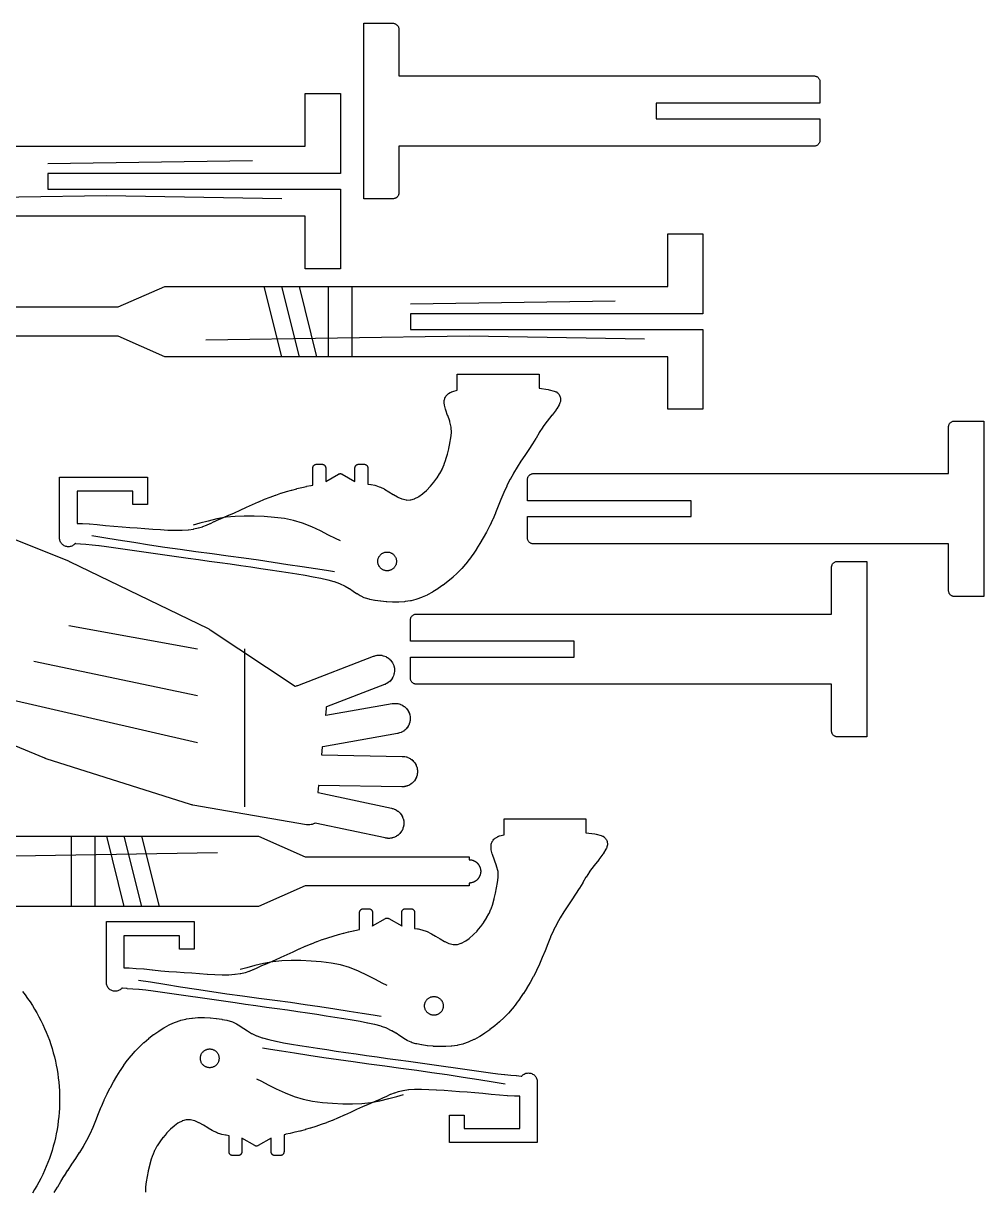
# Model space of a CAD drawing. Header units: millimetres. Extents: x 5 to 519, y 5 to 395.
# Drawn here: x 354.8 to 519, y 195.6 to 395 of the extents above; entities that cross this region are included whole.
import ezdxf

# ---------------------------------------------------------------- set-up
doc = ezdxf.new("R2010")
doc.units = ezdxf.units.MM
doc.layers.add('CUT', color=1, linetype='Continuous')
doc.layers.add('ENGRAVE', color=5, linetype='Continuous')

msp = doc.modelspace()

# ---------------------------------------------------------------- linework, layer by layer
at = {"layer": 'CUT'}
for points in [[(418, 395), (418.1, 395), (418.2, 394.98), (418.29, 394.96), (418.38, 394.92), (418.47, 394.88), (418.56, 394.83), (418.63, 394.77), (418.71, 394.71), (418.77, 394.63), (418.83, 394.56), (418.88, 394.47), (418.92, 394.38), (418.96, 394.29), (418.98, 394.2), (419, 394.1), (419, 394), (419, 386.02), (419, 386), (419.02, 386), (490, 386), (490.1, 386), (490.2, 385.98), (490.29, 385.96), (490.38, 385.92), (490.47, 385.88), (490.56, 385.83), (490.63, 385.77), (490.71, 385.71), (490.77, 385.63), (490.83, 385.56), (490.88, 385.47), (490.92, 385.38), (490.96, 385.29), (490.98, 385.2), (491, 385.1), (491, 385), (491, 381.35), (463, 381.35), (463, 378.65), (491, 378.65), (491, 375), (491, 374.9), (490.98, 374.8), (490.96, 374.71), (490.92, 374.62), (490.88, 374.53), (490.83, 374.44), (490.77, 374.37), (490.71, 374.29), (490.63, 374.23), (490.56, 374.17), (490.47, 374.12), (490.38, 374.08), (490.29, 374.04), (490.2, 374.02), (490.1, 374), (490, 374), (419.02, 374), (419, 374), (419, 373.98), (419, 366), (419, 365.9), (418.98, 365.8), (418.96, 365.71), (418.92, 365.62), (418.88, 365.53), (418.83, 365.44), (418.77, 365.37), (418.71, 365.29), (418.63, 365.23), (418.56, 365.17), (418.47, 365.12), (418.38, 365.08), (418.29, 365.04), (418.2, 365.02), (418.1, 365), (418, 365), (416, 365), (414, 365), (413, 365), (413, 366), (413, 394), (413, 395), (414, 395), (416, 395)], [(446.32, 331.63), (446.41, 331.51), (446.49, 331.38), (446.55, 331.25), (446.6, 331.1), (446.64, 330.96), (446.66, 330.81), (446.67, 330.66), (446.66, 330.51), (446.63, 330.36), (446.59, 330.21), (446.55, 330.1), (446.49, 329.94), (446.41, 329.78), (446, 329.1), (446, 329), (445.93, 329), (445.89, 328.94), (445.21, 328.02), (445.18, 327.99), (444.39, 326.99), (444.38, 326.98), (443.63, 326), (443.6, 325.94), (443.01, 325.02), (442.99, 324.98), (442.48, 324.08), (442.45, 324.03), (441.88, 323.11), (441.86, 323.08), (441.23, 322.12), (441.22, 322.11), (440.56, 321.13), (439.89, 320.12), (439.89, 320.11), (439.23, 319.1), (439.22, 319.09), (438.6, 318.07), (438.58, 318.04), (438.01, 317.02), (437.99, 316.98), (437.47, 315.92), (437.45, 315.89), (436.96, 314.78), (436.95, 314.76), (436.47, 313.61), (436.47, 313.61), (436, 312.44), (436, 312.44), (435.53, 311.28), (435.52, 311.26), (435.06, 310.15), (435.04, 310.11), (434.56, 309.07), (434.52, 309), (434.01, 308.02), (433.99, 307.98), (433.44, 307.02), (433.43, 307), (432.88, 306.07), (432.86, 306.04), (432.3, 305.14), (432.27, 305.1), (431.7, 304.24), (431.67, 304.2), (431.08, 303.38), (431.05, 303.33), (430.44, 302.56), (430.39, 302.5), (429.76, 301.77), (429.7, 301.71), (429.03, 301.03), (428.97, 300.97), (428.25, 300.31), (428.21, 300.27), (427.44, 299.61), (427.39, 299.57), (426.59, 298.95), (426.54, 298.91), (425.72, 298.34), (425.65, 298.29), (424.83, 297.77), (424.74, 297.73), (423.92, 297.28), (423.82, 297.23), (422.99, 296.86), (422.88, 296.81), (422.07, 296.52), (421.93, 296.48), (421.1, 296.28), (420.97, 296.25), (420.08, 296.12), (419.97, 296.11), (419.03, 296.04), (418.94, 296.04), (417.98, 296.03), (417.9, 296.03), (416.93, 296.08), (416.86, 296.09), (415.92, 296.18), (415.85, 296.19), (414.94, 296.32), (414.88, 296.33), (414.07, 296.49), (413.93, 296.52), (413.29, 296.71), (413.09, 296.78), (412.55, 297.03), (412.41, 297.1), (411.86, 297.43), (411.79, 297.47), (411.19, 297.87), (410.54, 298.31), (410.51, 298.33), (409.83, 298.73), (409.77, 298.76), (409.01, 299.13), (408.94, 299.17), (408.03, 299.49), (407.97, 299.51), (406.9, 299.79), (406.87, 299.8), (405.68, 300.07), (405.66, 300.07), (404.38, 300.32), (404.37, 300.32), (403, 300.56), (403, 300.56), (401.57, 300.79), (400.08, 301.02), (398.56, 301.26), (398.55, 301.26), (397, 301.5), (395.4, 301.75), (393.71, 302), (391.97, 302.25), (390.19, 302.5), (388.38, 302.75), (386.57, 303), (384.77, 303.25), (384.77, 303.25), (383, 303.5), (383, 303.5), (369.01, 305.5), (368.99, 305.5), (367.75, 305.66), (367.73, 305.66), (366.58, 305.78), (366.56, 305.78), (365.51, 305.86), (364.58, 305.94), (364.55, 305.95), (363.77, 306.03), (363.69, 306.04), (363.65, 306.04), (363.56, 305.94), (363.45, 305.84), (363.33, 305.75), (363.21, 305.68), (363.07, 305.61), (362.94, 305.56), (362.79, 305.53), (362.65, 305.51), (362.5, 305.5), (362.35, 305.51), (362.21, 305.53), (362.06, 305.56), (361.93, 305.61), (361.79, 305.68), (361.67, 305.75), (361.55, 305.84), (361.44, 305.94), (361.34, 306.05), (361.25, 306.17), (361.18, 306.29), (361.11, 306.43), (361.06, 306.56), (361.03, 306.71), (361.01, 306.85), (361, 307), (361, 315), (361, 317.4), (364, 317.4), (373.5, 317.4), (376, 317.4), (376, 315), (376, 312.7), (373.5, 312.7), (373.5, 315), (364, 315), (364, 309.49), (364.82, 309.49), (364.91, 309.49), (366.07, 309.42), (366.11, 309.42), (367.43, 309.31), (367.45, 309.31), (368.85, 309.16), (368.86, 309.16), (370.28, 309.02), (371.68, 308.89), (371.7, 308.89), (372.99, 308.8), (374.27, 308.72), (374.29, 308.72), (375.59, 308.63), (375.6, 308.63), (376.92, 308.53), (378.24, 308.43), (378.26, 308.43), (379.53, 308.36), (379.55, 308.36), (380.77, 308.32), (380.8, 308.32), (381.92, 308.33), (381.96, 308.33), (382.97, 308.4), (383.03, 308.4), (383.9, 308.53), (383.96, 308.54), (384.7, 308.71), (384.76, 308.73), (385.43, 308.93), (385.48, 308.95), (386.11, 309.2), (386.14, 309.21), (386.77, 309.5), (386.79, 309.5), (387.45, 309.82), (387.46, 309.82), (388.16, 310.14), (388.2, 310.16), (389, 310.5), (389, 310.5), (389.9, 310.88), (389.92, 310.88), (390.88, 311.31), (390.89, 311.31), (391.89, 311.77), (392.94, 312.26), (392.94, 312.26), (393.98, 312.73), (393.99, 312.74), (395.01, 313.19), (395.04, 313.2), (396.01, 313.62), (396.05, 313.63), (396.98, 313.99), (397.02, 314.01), (397.92, 314.33), (397.95, 314.34), (398.85, 314.64), (398.88, 314.65), (399.77, 314.93), (399.8, 314.93), (400.67, 315.19), (400.7, 315.2), (401.55, 315.43), (401.58, 315.44), (402.4, 315.64), (402.43, 315.65), (403.21, 315.83), (403.24, 315.84), (403.98, 316), (404.02, 316), (404.3, 316.06), (404.3, 319), (404.3, 319.06), (404.31, 319.12), (404.33, 319.17), (404.35, 319.23), (404.37, 319.28), (404.4, 319.33), (404.44, 319.38), (404.48, 319.42), (404.52, 319.46), (404.57, 319.5), (404.62, 319.53), (404.67, 319.55), (404.73, 319.57), (404.78, 319.59), (404.84, 319.6), (404.9, 319.6), (405.9, 319.6), (405.96, 319.6), (406.02, 319.59), (406.07, 319.57), (406.13, 319.55), (406.18, 319.53), (406.23, 319.5), (406.28, 319.46), (406.32, 319.42), (406.36, 319.38), (406.4, 319.33), (406.43, 319.28), (406.45, 319.23), (406.47, 319.17), (406.49, 319.12), (406.5, 319.06), (406.5, 319), (406.5, 316.67), (406.5, 316.65), (406.51, 316.66), (408.7, 317.92), (408.75, 317.95), (408.8, 317.97), (408.86, 317.98), (408.91, 317.99), (408.97, 318), (409.03, 318), (409.09, 317.99), (409.14, 317.98), (409.2, 317.97), (409.25, 317.95), (409.3, 317.92), (411.49, 316.66), (411.5, 316.65), (411.5, 316.67), (411.5, 319), (411.5, 319.06), (411.51, 319.12), (411.53, 319.17), (411.55, 319.23), (411.57, 319.28), (411.6, 319.33), (411.64, 319.38), (411.68, 319.42), (411.72, 319.46), (411.77, 319.5), (411.82, 319.53), (411.87, 319.55), (411.93, 319.57), (411.98, 319.59), (412.04, 319.6), (412.1, 319.6), (413.1, 319.6), (413.16, 319.6), (413.22, 319.59), (413.27, 319.57), (413.33, 319.55), (413.38, 319.53), (413.43, 319.5), (413.48, 319.46), (413.52, 319.42), (413.56, 319.38), (413.6, 319.33), (413.63, 319.28), (413.65, 319.23), (413.67, 319.17), (413.69, 319.12), (413.7, 319.06), (413.7, 319), (413.7, 316.23), (414.2, 316.16), (414.29, 316.15), (414.91, 316.02), (415.09, 315.97), (415.66, 315.77), (415.84, 315.7), (416.48, 315.38), (416.57, 315.33), (417.28, 314.91), (417.3, 314.9), (418.05, 314.45), (418.07, 314.44), (418.79, 314.03), (418.85, 314), (419.54, 313.69), (419.57, 313.68), (419.6, 313.67), (420.27, 313.5), (420.3, 313.49), (420.33, 313.49), (420.96, 313.5), (421, 313.5), (421.03, 313.51), (421.66, 313.7), (421.69, 313.71), (421.72, 313.73), (422.34, 314.05), (422.43, 314.1), (423.05, 314.54), (423.11, 314.59), (423.73, 315.14), (423.77, 315.18), (424.37, 315.8), (424.41, 315.84), (424.97, 316.52), (425, 316.55), (425.51, 317.25), (425.54, 317.29), (425.98, 317.97), (426.01, 318.03), (426.39, 318.73), (426.42, 318.79), (426.75, 319.55), (426.77, 319.6), (427.05, 320.42), (427.06, 320.46), (427.31, 321.33), (427.32, 321.36), (427.53, 322.25), (427.53, 322.28), (427.71, 323.18), (427.71, 323.2), (427.87, 324.1), (427.87, 324.11), (428, 324.97), (428, 325), (428, 325.03), (427.97, 325.88), (427.97, 325.92), (427.96, 325.96), (427.73, 326.88), (427.71, 326.95), (427.36, 327.93), (427.35, 327.93), (427.03, 328.87), (426.98, 329.01), (426.81, 329.7), (426.79, 329.83), (426.78, 329.95), (426.77, 330.08), (426.78, 330.39), (426.78, 330.53), (426.81, 330.66), (426.84, 330.8), (426.89, 330.93), (426.94, 331.06), (426.97, 331.1), (427.05, 331.24), (427.14, 331.36), (427.25, 331.48), (427.36, 331.59), (427.49, 331.68), (427.79, 331.87), (427.93, 331.95), (428, 331.98), (428, 332.01), (428.08, 332.01), (428.08, 332.01), (428.24, 332.06), (429, 332.25), (429, 335), (443, 335), (443, 332.6), (444.53, 332.4), (444.73, 332.35), (445.57, 332.12), (445.71, 332.07), (445.85, 332.01), (446, 332.01), (446, 331.92), (446.1, 331.85), (446.22, 331.75)], [(514, 297), (513.9, 297), (513.8, 297.02), (513.71, 297.04), (513.62, 297.08), (513.53, 297.12), (513.44, 297.17), (513.37, 297.23), (513.29, 297.29), (513.23, 297.37), (513.17, 297.44), (513.12, 297.53), (513.08, 297.62), (513.04, 297.71), (513.02, 297.8), (513, 297.9), (513, 298), (513, 305.98), (513, 306), (512.98, 306), (442, 306), (441.9, 306), (441.8, 306.02), (441.71, 306.04), (441.62, 306.08), (441.53, 306.12), (441.44, 306.17), (441.37, 306.23), (441.29, 306.29), (441.23, 306.37), (441.17, 306.44), (441.12, 306.53), (441.08, 306.62), (441.04, 306.71), (441.02, 306.8), (441, 306.9), (441, 307), (441, 310.65), (469, 310.65), (469, 313.35), (441, 313.35), (441, 317), (441, 317.1), (441.02, 317.2), (441.04, 317.29), (441.08, 317.38), (441.12, 317.47), (441.17, 317.56), (441.23, 317.63), (441.29, 317.71), (441.37, 317.77), (441.44, 317.83), (441.53, 317.88), (441.62, 317.92), (441.71, 317.96), (441.8, 317.98), (441.9, 318), (442, 318), (512.98, 318), (513, 318), (513, 318.02), (513, 326), (513, 326.1), (513.02, 326.2), (513.04, 326.29), (513.08, 326.38), (513.12, 326.47), (513.17, 326.56), (513.23, 326.63), (513.29, 326.71), (513.37, 326.77), (513.44, 326.83), (513.53, 326.88), (513.62, 326.92), (513.71, 326.96), (513.8, 326.98), (513.9, 327), (514, 327), (516, 327), (518, 327), (519, 327), (519, 326), (519, 298), (519, 297), (518, 297), (516, 297)], [(494, 273), (493.9, 273), (493.8, 273.02), (493.71, 273.04), (493.62, 273.08), (493.53, 273.12), (493.44, 273.17), (493.37, 273.23), (493.29, 273.29), (493.23, 273.37), (493.17, 273.44), (493.12, 273.53), (493.08, 273.62), (493.04, 273.71), (493.02, 273.8), (493, 273.9), (493, 274), (493, 281.98), (493, 282), (492.98, 282), (422, 282), (421.9, 282), (421.8, 282.02), (421.71, 282.04), (421.62, 282.08), (421.53, 282.12), (421.44, 282.17), (421.37, 282.23), (421.29, 282.29), (421.23, 282.37), (421.17, 282.44), (421.12, 282.53), (421.08, 282.62), (421.04, 282.71), (421.02, 282.8), (421, 282.9), (421, 283), (421, 286.65), (449, 286.65), (449, 289.35), (421, 289.35), (421, 293), (421, 293.1), (421.02, 293.2), (421.04, 293.29), (421.08, 293.38), (421.12, 293.47), (421.17, 293.56), (421.23, 293.63), (421.29, 293.71), (421.37, 293.77), (421.44, 293.83), (421.53, 293.88), (421.62, 293.92), (421.71, 293.96), (421.8, 293.98), (421.9, 294), (422, 294), (492.98, 294), (493, 294), (493, 294.02), (493, 302), (493, 302.1), (493.02, 302.2), (493.04, 302.29), (493.08, 302.38), (493.12, 302.47), (493.17, 302.56), (493.23, 302.63), (493.29, 302.71), (493.37, 302.77), (493.44, 302.83), (493.53, 302.88), (493.62, 302.92), (493.71, 302.96), (493.8, 302.98), (493.9, 303), (494, 303), (496, 303), (498, 303), (499, 303), (499, 302), (499, 274), (499, 273), (498, 273), (496, 273)], [(454.32, 255.63), (454.41, 255.51), (454.49, 255.38), (454.55, 255.25), (454.6, 255.1), (454.64, 254.96), (454.66, 254.81), (454.67, 254.66), (454.66, 254.51), (454.63, 254.36), (454.59, 254.21), (454.55, 254.1), (454.49, 253.94), (454.41, 253.78), (454, 253.1), (454, 253), (453.93, 253), (453.89, 252.94), (453.21, 252.02), (453.18, 251.99), (452.39, 250.99), (452.38, 250.98), (451.63, 250), (451.6, 249.94), (451.01, 249.02), (450.99, 248.98), (450.48, 248.08), (450.45, 248.03), (449.88, 247.11), (449.86, 247.08), (449.23, 246.12), (449.22, 246.11), (448.56, 245.13), (447.89, 244.12), (447.89, 244.11), (447.23, 243.1), (447.22, 243.09), (446.6, 242.07), (446.58, 242.04), (446.01, 241.02), (445.99, 240.98), (445.47, 239.92), (445.45, 239.89), (444.96, 238.78), (444.95, 238.76), (444.47, 237.61), (444.47, 237.61), (444, 236.44), (444, 236.44), (443.53, 235.28), (443.52, 235.26), (443.06, 234.15), (443.04, 234.11), (442.56, 233.07), (442.52, 233), (442.01, 232.02), (441.99, 231.98), (441.44, 231.02), (441.43, 231), (440.88, 230.07), (440.86, 230.04), (440.3, 229.14), (440.27, 229.1), (439.7, 228.24), (439.67, 228.2), (439.08, 227.38), (439.05, 227.33), (438.44, 226.56), (438.39, 226.5), (437.76, 225.77), (437.7, 225.71), (437.03, 225.03), (436.97, 224.97), (436.25, 224.31), (436.21, 224.27), (435.44, 223.61), (435.39, 223.57), (434.59, 222.95), (434.54, 222.91), (433.72, 222.34), (433.65, 222.29), (432.83, 221.77), (432.74, 221.73), (431.92, 221.28), (431.82, 221.23), (430.99, 220.86), (430.88, 220.81), (430.07, 220.52), (429.93, 220.48), (429.1, 220.28), (428.97, 220.25), (428.08, 220.12), (427.97, 220.11), (427.03, 220.04), (426.94, 220.04), (425.98, 220.03), (425.9, 220.03), (424.93, 220.08), (424.86, 220.09), (423.92, 220.18), (423.85, 220.19), (422.94, 220.32), (422.88, 220.33), (422.07, 220.49), (421.93, 220.52), (421.29, 220.71), (421.09, 220.78), (420.55, 221.03), (420.41, 221.1), (419.86, 221.43), (419.79, 221.47), (419.19, 221.87), (418.54, 222.31), (418.51, 222.33), (417.83, 222.73), (417.77, 222.76), (417.01, 223.13), (416.94, 223.17), (416.03, 223.49), (415.97, 223.51), (414.9, 223.79), (414.87, 223.8), (413.68, 224.07), (413.66, 224.07), (412.38, 224.32), (412.37, 224.32), (411, 224.56), (411, 224.56), (409.57, 224.79), (408.08, 225.02), (406.56, 225.26), (406.55, 225.26), (405, 225.5), (403.4, 225.75), (401.71, 226), (399.97, 226.25), (398.19, 226.5), (396.38, 226.75), (394.57, 227), (392.77, 227.25), (392.77, 227.25), (391, 227.5), (391, 227.5), (377.01, 229.5), (376.99, 229.5), (375.75, 229.66), (375.73, 229.66), (374.58, 229.78), (374.56, 229.78), (373.51, 229.86), (372.58, 229.94), (372.55, 229.95), (371.77, 230.03), (371.69, 230.04), (371.65, 230.04), (371.56, 229.94), (371.45, 229.84), (371.33, 229.75), (371.21, 229.68), (371.07, 229.61), (370.94, 229.56), (370.79, 229.53), (370.65, 229.51), (370.5, 229.5), (370.35, 229.51), (370.21, 229.53), (370.06, 229.56), (369.93, 229.61), (369.79, 229.68), (369.67, 229.75), (369.55, 229.84), (369.44, 229.94), (369.34, 230.05), (369.25, 230.17), (369.18, 230.29), (369.11, 230.43), (369.06, 230.56), (369.03, 230.71), (369.01, 230.85), (369, 231), (369, 239), (369, 241.4), (372, 241.4), (381.5, 241.4), (384, 241.4), (384, 239), (384, 236.7), (381.5, 236.7), (381.5, 239), (372, 239), (372, 233.49), (372.82, 233.49), (372.91, 233.49), (374.07, 233.42), (374.11, 233.42), (375.43, 233.31), (375.45, 233.31), (376.85, 233.16), (376.86, 233.16), (378.28, 233.02), (379.68, 232.89), (379.7, 232.89), (380.99, 232.8), (382.27, 232.72), (382.29, 232.72), (383.59, 232.63), (383.6, 232.63), (384.92, 232.53), (386.24, 232.43), (386.26, 232.43), (387.53, 232.36), (387.55, 232.36), (388.77, 232.32), (388.8, 232.32), (389.92, 232.33), (389.96, 232.33), (390.97, 232.4), (391.03, 232.4), (391.9, 232.53), (391.96, 232.54), (392.7, 232.71), (392.76, 232.73), (393.43, 232.93), (393.48, 232.95), (394.11, 233.2), (394.14, 233.21), (394.77, 233.5), (394.79, 233.5), (395.45, 233.82), (395.46, 233.82), (396.16, 234.14), (396.2, 234.16), (397, 234.5), (397, 234.5), (397.9, 234.88), (397.92, 234.88), (398.88, 235.31), (398.89, 235.31), (399.89, 235.77), (400.94, 236.26), (400.94, 236.26), (401.98, 236.73), (401.99, 236.74), (403.01, 237.19), (403.04, 237.2), (404.01, 237.62), (404.05, 237.63), (404.98, 237.99), (405.02, 238.01), (405.92, 238.33), (405.95, 238.34), (406.85, 238.64), (406.88, 238.65), (407.77, 238.93), (407.8, 238.93), (408.67, 239.19), (408.7, 239.2), (409.55, 239.43), (409.58, 239.44), (410.4, 239.64), (410.43, 239.65), (411.21, 239.83), (411.24, 239.84), (411.98, 240), (412.02, 240), (412.3, 240.06), (412.3, 243), (412.3, 243.06), (412.31, 243.12), (412.33, 243.17), (412.35, 243.23), (412.37, 243.28), (412.4, 243.33), (412.44, 243.38), (412.48, 243.42), (412.52, 243.46), (412.57, 243.5), (412.62, 243.53), (412.67, 243.55), (412.73, 243.57), (412.78, 243.59), (412.84, 243.6), (412.9, 243.6), (413.9, 243.6), (413.96, 243.6), (414.02, 243.59), (414.07, 243.57), (414.13, 243.55), (414.18, 243.53), (414.23, 243.5), (414.28, 243.46), (414.32, 243.42), (414.36, 243.38), (414.4, 243.33), (414.43, 243.28), (414.45, 243.23), (414.47, 243.17), (414.49, 243.12), (414.5, 243.06), (414.5, 243), (414.5, 240.67), (414.5, 240.65), (414.51, 240.66), (416.7, 241.92), (416.75, 241.95), (416.8, 241.97), (416.86, 241.98), (416.91, 241.99), (416.97, 242), (417.03, 242), (417.09, 241.99), (417.14, 241.98), (417.2, 241.97), (417.25, 241.95), (417.3, 241.92), (419.49, 240.66), (419.5, 240.65), (419.5, 240.67), (419.5, 243), (419.5, 243.06), (419.51, 243.12), (419.53, 243.17), (419.55, 243.23), (419.57, 243.28), (419.6, 243.33), (419.64, 243.38), (419.68, 243.42), (419.72, 243.46), (419.77, 243.5), (419.82, 243.53), (419.87, 243.55), (419.93, 243.57), (419.98, 243.59), (420.04, 243.6), (420.1, 243.6), (421.1, 243.6), (421.16, 243.6), (421.22, 243.59), (421.27, 243.57), (421.33, 243.55), (421.38, 243.53), (421.43, 243.5), (421.48, 243.46), (421.52, 243.42), (421.56, 243.38), (421.6, 243.33), (421.63, 243.28), (421.65, 243.23), (421.67, 243.17), (421.69, 243.12), (421.7, 243.06), (421.7, 243), (421.7, 240.23), (422.2, 240.16), (422.29, 240.15), (422.91, 240.02), (423.09, 239.97), (423.66, 239.77), (423.84, 239.7), (424.48, 239.38), (424.57, 239.33), (425.28, 238.91), (425.3, 238.9), (426.05, 238.45), (426.07, 238.44), (426.79, 238.03), (426.85, 238), (427.54, 237.69), (427.57, 237.68), (427.6, 237.67), (428.27, 237.5), (428.3, 237.49), (428.33, 237.49), (428.96, 237.5), (429, 237.5), (429.03, 237.51), (429.66, 237.7), (429.69, 237.71), (429.72, 237.73), (430.34, 238.05), (430.43, 238.1), (431.05, 238.54), (431.11, 238.59), (431.73, 239.14), (431.77, 239.18), (432.37, 239.8), (432.41, 239.84), (432.97, 240.52), (433, 240.55), (433.51, 241.25), (433.54, 241.29), (433.98, 241.97), (434.01, 242.03), (434.39, 242.73), (434.42, 242.79), (434.75, 243.55), (434.77, 243.6), (435.05, 244.42), (435.06, 244.46), (435.31, 245.33), (435.32, 245.36), (435.53, 246.25), (435.53, 246.28), (435.71, 247.18), (435.71, 247.2), (435.87, 248.1), (435.87, 248.11), (436, 248.97), (436, 249), (436, 249.03), (435.97, 249.88), (435.97, 249.92), (435.96, 249.96), (435.73, 250.88), (435.71, 250.95), (435.36, 251.93), (435.35, 251.93), (435.03, 252.87), (434.98, 253.01), (434.81, 253.7), (434.79, 253.83), (434.78, 253.95), (434.77, 254.08), (434.78, 254.39), (434.78, 254.53), (434.81, 254.66), (434.84, 254.8), (434.89, 254.93), (434.94, 255.06), (434.97, 255.1), (435.05, 255.24), (435.14, 255.36), (435.25, 255.48), (435.36, 255.59), (435.49, 255.68), (435.79, 255.87), (435.93, 255.95), (436, 255.98), (436, 256.01), (436.08, 256.01), (436.08, 256.01), (436.24, 256.06), (437, 256.25), (437, 259), (451, 259), (451, 256.6), (452.53, 256.4), (452.73, 256.35), (453.57, 256.12), (453.71, 256.07), (453.85, 256.01), (454, 256.01), (454, 255.92), (454.1, 255.85), (454.22, 255.75)]]:
    msp.add_lwpolyline(points, close=True, dxfattribs=at)
for points in [[(317, 374), (403, 374), (403, 383), (409, 383), (409, 369.35), (359, 369.35), (359, 366.65), (409, 366.65), (409, 353), (403, 353), (403, 362), (317, 362)], [(343, 346.5), (371, 346.5), (379, 350), (465, 350), (465, 359), (471, 359), (471, 345.35), (421, 345.35), (421, 342.65), (471, 342.65), (471, 329), (465, 329), (465, 338), (379, 338), (371, 341.5), (343, 341.5)], [(343.48, 310.65), (362.5, 303.07), (362.56, 303.04), (362.63, 303.01), (362.69, 302.98), (386.41, 291.52), (386.53, 291.45), (386.65, 291.38), (386.77, 291.31), (401.27, 281.64), (401.31, 281.62), (401.4, 281.66), (401.4, 281.66), (401.52, 281.72), (401.62, 281.76), (401.71, 281.8), (414.69, 286.78), (414.78, 286.82), (414.88, 286.85), (415.07, 286.9), (415.13, 286.92), (415.32, 286.95), (415.38, 286.96), (415.58, 286.97), (415.63, 286.97), (415.83, 286.97), (415.89, 286.96), (416.08, 286.94), (416.14, 286.93), (416.33, 286.88), (416.39, 286.87), (416.58, 286.81), (416.63, 286.79), (416.81, 286.71), (416.86, 286.68), (417.03, 286.58), (417.08, 286.55), (417.24, 286.44), (417.29, 286.4), (417.44, 286.27), (417.48, 286.23), (417.61, 286.09), (417.65, 286.05), (417.77, 285.89), (417.81, 285.84), (417.91, 285.68), (417.94, 285.63), (418.03, 285.45), (418.05, 285.4), (418.12, 285.21), (418.14, 285.16), (418.19, 284.97), (418.21, 284.91), (418.24, 284.72), (418.25, 284.66), (418.26, 284.46), (418.26, 284.4), (418.26, 284.21), (418.25, 284.15), (418.23, 283.96), (418.22, 283.9), (418.17, 283.71), (418.16, 283.65), (418.1, 283.46), (418.07, 283.41), (417.99, 283.23), (417.97, 283.18), (417.87, 283.01), (417.84, 282.96), (417.73, 282.8), (417.69, 282.75), (417.56, 282.6), (417.52, 282.56), (417.38, 282.42), (417.33, 282.39), (417.18, 282.27), (417.13, 282.23), (416.97, 282.13), (416.91, 282.1), (416.74, 282.01), (416.64, 281.97), (416.55, 281.93), (406.62, 278.12), (406.58, 278.1), (406.58, 278.03), (406.57, 277.81), (406.46, 276.73), (406.46, 276.68), (406.5, 276.69), (417.85, 278.69), (417.95, 278.7), (418.05, 278.72), (418.25, 278.73), (418.31, 278.73), (418.51, 278.73), (418.56, 278.72), (418.76, 278.7), (418.82, 278.69), (419.01, 278.65), (419.06, 278.63), (419.25, 278.57), (419.31, 278.55), (419.49, 278.47), (419.54, 278.45), (419.71, 278.35), (419.76, 278.32), (419.92, 278.21), (419.97, 278.17), (420.12, 278.04), (420.16, 278), (420.29, 277.86), (420.33, 277.82), (420.45, 277.66), (420.49, 277.61), (420.59, 277.45), (420.62, 277.4), (420.71, 277.22), (420.73, 277.17), (420.81, 276.98), (420.82, 276.93), (420.88, 276.74), (420.89, 276.68), (420.92, 276.49), (420.93, 276.43), (420.95, 276.24), (420.95, 276.18), (420.94, 275.98), (420.94, 275.92), (420.92, 275.73), (420.91, 275.67), (420.86, 275.48), (420.85, 275.42), (420.79, 275.24), (420.77, 275.18), (420.69, 275), (420.66, 274.95), (420.56, 274.78), (420.53, 274.73), (420.42, 274.57), (420.38, 274.52), (420.26, 274.37), (420.22, 274.33), (420.07, 274.19), (420.03, 274.15), (419.88, 274.03), (419.83, 274), (419.66, 273.89), (419.61, 273.87), (419.44, 273.78), (419.38, 273.75), (419.2, 273.68), (419.14, 273.66), (418.96, 273.61), (418.85, 273.59), (418.75, 273.57), (405.98, 271.31), (405.93, 271.3), (405.92, 271.26), (405.79, 269.95), (405.79, 269.9), (405.84, 269.9), (419.59, 269.66), (419.69, 269.66), (419.79, 269.65), (419.99, 269.63), (420.05, 269.62), (420.24, 269.58), (420.29, 269.56), (420.48, 269.5), (420.54, 269.48), (420.72, 269.4), (420.77, 269.38), (420.94, 269.28), (420.99, 269.25), (421.15, 269.14), (421.2, 269.1), (421.35, 268.97), (421.39, 268.93), (421.53, 268.79), (421.56, 268.75), (421.69, 268.59), (421.72, 268.55), (421.83, 268.38), (421.86, 268.33), (421.95, 268.16), (421.97, 268.1), (422.04, 267.92), (422.06, 267.86), (422.11, 267.68), (422.13, 267.62), (422.16, 267.43), (422.17, 267.37), (422.19, 267.17), (422.19, 267.11), (422.18, 266.92), (422.18, 266.86), (422.16, 266.66), (422.15, 266.61), (422.11, 266.41), (422.09, 266.36), (422.03, 266.17), (422.01, 266.12), (421.93, 265.94), (421.91, 265.88), (421.81, 265.71), (421.78, 265.66), (421.67, 265.5), (421.63, 265.45), (421.5, 265.3), (421.46, 265.26), (421.32, 265.13), (421.28, 265.09), (421.13, 264.97), (421.08, 264.93), (420.91, 264.82), (420.86, 264.8), (420.69, 264.71), (420.63, 264.68), (420.45, 264.61), (420.4, 264.59), (420.21, 264.54), (420.15, 264.52), (419.96, 264.49), (419.9, 264.48), (419.7, 264.47), (419.6, 264.46), (419.5, 264.46), (405.33, 264.71), (405.28, 264.71), (405.28, 264.66), (405.16, 263.52), (405.16, 263.47), (405.21, 263.46), (417.76, 260.79), (417.85, 260.77), (417.96, 260.74), (418.15, 260.68), (418.2, 260.66), (418.38, 260.58), (418.43, 260.56), (418.61, 260.46), (418.66, 260.43), (418.82, 260.32), (418.86, 260.29), (419.01, 260.16), (419.06, 260.12), (419.19, 259.98), (419.23, 259.94), (419.35, 259.78), (419.39, 259.73), (419.5, 259.57), (419.53, 259.52), (419.62, 259.34), (419.64, 259.29), (419.71, 259.11), (419.73, 259.05), (419.79, 258.87), (419.8, 258.81), (419.84, 258.62), (419.84, 258.56), (419.86, 258.36), (419.86, 258.3), (419.86, 258.11), (419.86, 258.05), (419.83, 257.85), (419.82, 257.8), (419.78, 257.6), (419.77, 257.55), (419.71, 257.36), (419.69, 257.3), (419.61, 257.12), (419.59, 257.07), (419.49, 256.9), (419.46, 256.85), (419.35, 256.69), (419.31, 256.64), (419.19, 256.49), (419.15, 256.45), (419.01, 256.31), (418.96, 256.27), (418.81, 256.15), (418.76, 256.12), (418.6, 256.01), (418.55, 255.98), (418.37, 255.89), (418.32, 255.86), (418.14, 255.79), (418.08, 255.77), (417.89, 255.72), (417.84, 255.7), (417.64, 255.67), (417.58, 255.66), (417.39, 255.64), (417.33, 255.64), (417.13, 255.64), (417.08, 255.65), (416.88, 255.67), (416.77, 255.69), (416.68, 255.71), (404.7, 258.25), (404.65, 258.26), (404.57, 258.21), (404.39, 258.12), (404.2, 258.04), (404.01, 257.99), (403.81, 257.95), (403.61, 257.94), (403.41, 257.94), (403.21, 257.96), (383.79, 261.34), (383.66, 261.37), (383.53, 261.4), (383.4, 261.44), (358.72, 269.26), (358.64, 269.29), (358.55, 269.32), (358.47, 269.35), (339.96, 277.02)], [(309, 256), (395, 256), (403, 252.5), (431, 252.5), (431, 252), (431.07, 252), (431.13, 252), (431.2, 251.99), (431.26, 251.98), (431.33, 251.97), (431.39, 251.96), (431.45, 251.95), (431.52, 251.93), (431.58, 251.91), (431.64, 251.89), (431.7, 251.87), (431.77, 251.85), (431.83, 251.82), (431.88, 251.79), (431.94, 251.76), (432, 251.73), (432.06, 251.7), (432.11, 251.66), (432.16, 251.63), (432.22, 251.59), (432.27, 251.55), (432.32, 251.5), (432.37, 251.46), (432.41, 251.41), (432.46, 251.37), (432.5, 251.32), (432.55, 251.27), (432.59, 251.22), (432.63, 251.16), (432.66, 251.11), (432.7, 251.06), (432.73, 251), (432.76, 250.94), (432.79, 250.88), (432.82, 250.83), (432.85, 250.77), (432.87, 250.7), (432.89, 250.64), (432.91, 250.58), (432.93, 250.52), (432.95, 250.45), (432.96, 250.39), (432.97, 250.33), (432.98, 250.26), (432.99, 250.2), (433, 250.13), (433, 250.07), (433, 250), (433, 249.93), (433, 249.87), (432.99, 249.8), (432.98, 249.74), (432.97, 249.67), (432.96, 249.61), (432.95, 249.55), (432.93, 249.48), (432.91, 249.42), (432.89, 249.36), (432.87, 249.3), (432.85, 249.23), (432.82, 249.17), (432.79, 249.12), (432.76, 249.06), (432.73, 249), (432.7, 248.94), (432.66, 248.89), (432.63, 248.84), (432.59, 248.78), (432.55, 248.73), (432.5, 248.68), (432.46, 248.63), (432.41, 248.59), (432.37, 248.54), (432.32, 248.5), (432.27, 248.45), (432.22, 248.41), (432.16, 248.37), (432.11, 248.34), (432.06, 248.3), (432, 248.27), (431.94, 248.24), (431.88, 248.21), (431.83, 248.18), (431.77, 248.15), (431.7, 248.13), (431.64, 248.11), (431.58, 248.09), (431.52, 248.07), (431.45, 248.05), (431.39, 248.04), (431.33, 248.03), (431.26, 248.02), (431.2, 248.01), (431.13, 248), (431.07, 248), (431, 248), (431, 247.5), (403, 247.5), (395, 244), (309, 244)], [(354.65, 229.46), (355.1, 228.87), (355.53, 228.27), (355.94, 227.67), (356.35, 227.05), (356.73, 226.42), (357.1, 225.79), (357.46, 225.14), (357.8, 224.49), (358.12, 223.83), (358.43, 223.16), (358.72, 222.48), (358.99, 221.8), (359.25, 221.11), (359.49, 220.41), (359.71, 219.71), (359.91, 219), (360.1, 218.29), (360.27, 217.57), (360.42, 216.85), (360.56, 216.13), (360.68, 215.4), (360.77, 214.67), (360.86, 213.94), (360.92, 213.21), (360.96, 212.47), (360.99, 211.74), (361, 211), (360.99, 210.26), (360.96, 209.53), (360.92, 208.79), (360.86, 208.06), (360.77, 207.33), (360.68, 206.6), (360.56, 205.87), (360.42, 205.15), (360.27, 204.43), (360.1, 203.71), (359.91, 203), (359.71, 202.29), (359.49, 201.59), (359.25, 200.89), (358.99, 200.2), (358.72, 199.52), (358.43, 198.84), (358.12, 198.17), (357.8, 197.51), (357.46, 196.86), (357.1, 196.21), (356.73, 195.58), (356.35, 194.95)], [(360.07, 195.09), (360.66, 196.02), (360.67, 196.05), (361.19, 196.95), (361.22, 197), (361.79, 197.92), (361.81, 197.95), (362.43, 198.91), (362.44, 198.92), (363.1, 199.91), (363.77, 200.91), (363.78, 200.92), (364.43, 201.93), (364.44, 201.95), (365.07, 202.96), (365.08, 202.99), (365.66, 204.02), (365.67, 204.05), (366.2, 205.11), (366.21, 205.14), (366.71, 206.25), (366.72, 206.27), (367.19, 207.42), (367.2, 207.43), (367.67, 208.59), (367.67, 208.6), (368.13, 209.75), (368.14, 209.77), (368.61, 210.88), (368.63, 210.92), (369.11, 211.96), (369.14, 212.03), (369.65, 213.01), (369.68, 213.06), (370.22, 214.01), (370.24, 214.03), (370.79, 214.97), (370.81, 215), (371.37, 215.89), (371.39, 215.93), (371.96, 216.79), (371.99, 216.84), (372.58, 217.65), (372.62, 217.7), (373.23, 218.47), (373.28, 218.53), (373.91, 219.26), (373.97, 219.32), (374.64, 220), (374.69, 220.06), (375.42, 220.72), (375.46, 220.76), (376.23, 221.42), (376.28, 221.46), (377.07, 222.08), (377.13, 222.12), (377.94, 222.7), (378.01, 222.74), (378.84, 223.26), (378.92, 223.31), (379.75, 223.76), (379.85, 223.8), (380.67, 224.18), (380.79, 224.22), (381.6, 224.51), (381.74, 224.55), (382.57, 224.75), (382.7, 224.78), (383.59, 224.91), (383.7, 224.92), (384.63, 224.99), (384.73, 224.99), (385.69, 225), (385.77, 225), (386.73, 224.95), (386.81, 224.95), (387.75, 224.85), (387.82, 224.84), (388.72, 224.71), (388.79, 224.7), (389.59, 224.55), (389.74, 224.51), (390.38, 224.32), (390.57, 224.25), (391.12, 224), (391.26, 223.93), (391.81, 223.6), (391.88, 223.56), (392.48, 223.16), (393.12, 222.73), (393.15, 222.71), (393.83, 222.3), (393.89, 222.27), (394.65, 221.9), (394.73, 221.87), (395.64, 221.54), (395.7, 221.52), (396.77, 221.24), (396.8, 221.23), (397.98, 220.96), (398, 220.96), (399.29, 220.71), (399.3, 220.71), (400.66, 220.47), (400.67, 220.47), (402.1, 220.24), (403.59, 220.01), (405.11, 219.78), (405.12, 219.77), (406.67, 219.53), (408.27, 219.28), (409.95, 219.03), (411.69, 218.78), (413.48, 218.53), (415.28, 218.28), (417.09, 218.03), (418.89, 217.78), (418.9, 217.78), (420.66, 217.53), (420.67, 217.53), (434.66, 215.53), (434.67, 215.53), (435.92, 215.37), (435.94, 215.37), (437.09, 215.26), (437.1, 215.26), (438.15, 215.17), (439.09, 215.09), (439.12, 215.09), (439.9, 215.01), (439.97, 215), (440.01, 214.99), (440.11, 215.09), (440.21, 215.19), (440.33, 215.28), (440.46, 215.35), (440.59, 215.42), (440.73, 215.47), (440.87, 215.5), (441.02, 215.52), (441.17, 215.53), (441.31, 215.52), (441.46, 215.5), (441.6, 215.47), (441.74, 215.42), (441.87, 215.35), (442, 215.28), (442.12, 215.19), (442.23, 215.09), (442.33, 214.98), (442.41, 214.86), (442.49, 214.74), (442.55, 214.61), (442.6, 214.47), (442.64, 214.32), (442.66, 214.18), (442.67, 214.03), (442.67, 206.03), (442.67, 203.63), (439.67, 203.63), (430.17, 203.63), (427.67, 203.63), (427.67, 206.03), (427.67, 208.33), (430.17, 208.33), (430.17, 206.03), (439.67, 206.03), (439.67, 211.54), (438.84, 211.54), (438.76, 211.54), (437.6, 211.61), (437.55, 211.61), (436.24, 211.72), (436.22, 211.73), (434.81, 211.87), (434.81, 211.87), (433.38, 212.01), (431.99, 212.14), (431.97, 212.14), (430.67, 212.23), (429.4, 212.31), (429.38, 212.31), (428.07, 212.4), (428.07, 212.4), (426.74, 212.51), (425.42, 212.6), (425.41, 212.6), (424.13, 212.67), (424.11, 212.67), (422.9, 212.71), (422.87, 212.71), (421.75, 212.7), (421.7, 212.7), (420.69, 212.63), (420.64, 212.63), (419.77, 212.5), (419.71, 212.49), (418.96, 212.32), (418.9, 212.31), (418.24, 212.1), (418.19, 212.08), (417.56, 211.83), (417.52, 211.82), (416.89, 211.53), (416.88, 211.53), (416.22, 211.22), (416.21, 211.21), (415.51, 210.89), (415.46, 210.87), (414.67, 210.53), (414.66, 210.53), (413.76, 210.15), (413.75, 210.15), (412.79, 209.72), (412.78, 209.72), (411.77, 209.26), (410.73, 208.78), (410.73, 208.77), (409.69, 208.3), (409.67, 208.29), (408.66, 207.84), (408.63, 207.83), (407.65, 207.42), (407.61, 207.4), (406.69, 207.04), (406.65, 207.02), (405.74, 206.7), (405.72, 206.69), (404.81, 206.39), (404.79, 206.38), (403.89, 206.11), (403.87, 206.1), (402.99, 205.84), (402.97, 205.83), (402.11, 205.6), (402.09, 205.6), (401.27, 205.39), (401.24, 205.38), (400.45, 205.2), (400.42, 205.19), (399.68, 205.04), (399.65, 205.03), (399.37, 204.98), (399.37, 202.03), (399.36, 201.97), (399.35, 201.91), (399.34, 201.86), (399.32, 201.8), (399.3, 201.75), (399.26, 201.7), (399.23, 201.65), (399.19, 201.61), (399.15, 201.57), (399.1, 201.53), (399.05, 201.5), (399, 201.48), (398.94, 201.46), (398.88, 201.44), (398.82, 201.43), (398.77, 201.43), (397.77, 201.43), (397.71, 201.43), (397.65, 201.44), (397.59, 201.46), (397.54, 201.48), (397.48, 201.5), (397.43, 201.53), (397.39, 201.57), (397.34, 201.61), (397.3, 201.65), (397.27, 201.7), (397.24, 201.75), (397.21, 201.8), (397.19, 201.86), (397.18, 201.91), (397.17, 201.97), (397.17, 202.03), (397.17, 204.37), (397.17, 204.38), (397.15, 204.37), (394.97, 203.11), (394.92, 203.09), (394.86, 203.06), (394.81, 203.05), (394.75, 203.04), (394.69, 203.03), (394.64, 203.03), (394.58, 203.04), (394.52, 203.05), (394.47, 203.06), (394.42, 203.09), (394.37, 203.11), (392.18, 204.37), (392.17, 204.38), (392.17, 204.37), (392.17, 202.03), (392.16, 201.97), (392.15, 201.91), (392.14, 201.86), (392.12, 201.8), (392.1, 201.75), (392.06, 201.7), (392.03, 201.65), (391.99, 201.61), (391.95, 201.57), (391.9, 201.53), (391.85, 201.5), (391.8, 201.48), (391.74, 201.46), (391.68, 201.44), (391.62, 201.43), (391.57, 201.43), (390.57, 201.43), (390.51, 201.43), (390.45, 201.44), (390.39, 201.46), (390.34, 201.48), (390.28, 201.5), (390.23, 201.53), (390.19, 201.57), (390.14, 201.61), (390.1, 201.65), (390.07, 201.7), (390.04, 201.75), (390.01, 201.8), (389.99, 201.86), (389.98, 201.91), (389.97, 201.97), (389.97, 202.03), (389.97, 204.8), (389.47, 204.87), (389.38, 204.88), (388.76, 205.01), (388.58, 205.06), (388, 205.26), (387.82, 205.34), (387.19, 205.65), (387.1, 205.7), (386.38, 206.12), (386.36, 206.13), (385.61, 206.58), (385.59, 206.59), (384.87, 207), (384.81, 207.03), (384.12, 207.34), (384.1, 207.35), (384.07, 207.36), (383.4, 207.53), (383.37, 207.54), (383.33, 207.54), (382.7, 207.53), (382.67, 207.53), (382.63, 207.52), (382.01, 207.33), (381.97, 207.32), (381.94, 207.3), (381.32, 206.98), (381.23, 206.93), (380.62, 206.49), (380.56, 206.44), (379.94, 205.9), (379.89, 205.85), (379.3, 205.23), (379.26, 205.19), (378.7, 204.51), (378.67, 204.48), (378.15, 203.78), (378.13, 203.74), (377.68, 203.06), (377.65, 203), (377.27, 202.31), (377.25, 202.25), (376.92, 201.48), (376.9, 201.43), (376.62, 200.61), (376.6, 200.57), (376.36, 199.7), (376.35, 199.67), (376.14, 198.78), (376.14, 198.75), (375.96, 197.85), (375.95, 197.83), (375.8, 196.93), (375.8, 196.92), (375.67, 196.06), (375.67, 196.03), (375.67, 196), (375.69, 195.15)]]:
    msp.add_lwpolyline(points, dxfattribs=at)
at = {"layer": 'ENGRAVE'}
for points in [[(394, 371.5), (359, 371)], [(399, 365), (369, 365.5), (324, 364.8)], [(399, 338), (396, 350)], [(402, 338), (399, 350)], [(405, 338), (402, 350)], [(407, 338), (407, 350)], [(411, 338), (411, 350)], [(456, 347.5), (421, 347)], [(461, 341), (431, 341.5), (386, 340.8)], [(409, 306.5), (408.15, 306.91), (407, 307.51), (405.62, 308.21), (404.11, 308.91), (402.54, 309.54), (401, 310), (399.43, 310.31), (397.74, 310.53), (396, 310.67), (394.26, 310.75), (392.57, 310.75), (391, 310.7), (389.46, 310.54), (387.89, 310.25), (386.38, 309.89), (385, 309.53), (383.85, 309.21)], [(408, 301.2), (406.62, 301.42), (404.74, 301.71), (402.5, 302.06), (400.04, 302.44), (397.49, 302.83), (395, 303.2), (392.48, 303.56), (389.81, 303.92), (387.06, 304.29), (384.3, 304.66), (381.59, 305.03), (379, 305.4), (376.39, 305.79), (373.67, 306.21), (371, 306.64), (368.56, 307.03), (366.5, 307.36)], [(415.4, 303), (415.4, 303.1), (415.41, 303.21), (415.43, 303.31), (415.45, 303.41), (415.48, 303.51), (415.52, 303.61), (415.57, 303.71), (415.61, 303.8), (415.67, 303.89), (415.73, 303.97), (415.8, 304.05), (415.87, 304.13), (415.95, 304.2), (416.03, 304.27), (416.11, 304.33), (416.2, 304.39), (416.29, 304.43), (416.39, 304.48), (416.49, 304.52), (416.59, 304.55), (416.69, 304.57), (416.79, 304.59), (416.9, 304.6), (417, 304.6), (417.1, 304.6), (417.21, 304.59), (417.31, 304.57), (417.41, 304.55), (417.51, 304.52), (417.61, 304.48), (417.71, 304.43), (417.8, 304.39), (417.89, 304.33), (417.97, 304.27), (418.05, 304.2), (418.13, 304.13), (418.2, 304.05), (418.27, 303.97), (418.33, 303.89), (418.39, 303.8), (418.43, 303.71), (418.48, 303.61), (418.52, 303.51), (418.55, 303.41), (418.57, 303.31), (418.59, 303.21), (418.6, 303.1), (418.6, 303), (418.6, 302.9), (418.59, 302.79), (418.57, 302.69), (418.55, 302.59), (418.52, 302.49), (418.48, 302.39), (418.43, 302.29), (418.39, 302.2), (418.33, 302.11), (418.27, 302.03), (418.2, 301.95), (418.13, 301.87), (418.05, 301.8), (417.97, 301.73), (417.89, 301.67), (417.8, 301.61), (417.71, 301.57), (417.61, 301.52), (417.51, 301.48), (417.41, 301.45), (417.31, 301.43), (417.21, 301.41), (417.1, 301.4), (417, 301.4), (416.9, 301.4), (416.79, 301.41), (416.69, 301.43), (416.59, 301.45), (416.49, 301.48), (416.39, 301.52), (416.29, 301.57), (416.2, 301.61), (416.11, 301.67), (416.03, 301.73), (415.95, 301.8), (415.87, 301.87), (415.8, 301.95), (415.73, 302.03), (415.67, 302.11), (415.61, 302.2), (415.57, 302.29), (415.52, 302.39), (415.48, 302.49), (415.45, 302.59), (415.43, 302.69), (415.41, 302.79), (415.4, 302.9), (415.4, 303)], [(362.59, 292.03), (384.59, 288.06)], [(392.59, 288.03), (392.59, 261.03)], [(356.59, 285.93), (384.59, 280.06)], [(350.59, 279.83), (384.59, 272.06)], [(363, 256), (363, 244)], [(367, 256), (367, 244)], [(369, 256), (372, 244)], [(372, 256), (375, 244)], [(375, 256), (378, 244)], [(313, 253), (343, 252.5), (388, 253.2)], [(417, 230.5), (416.15, 230.91), (415, 231.51), (413.62, 232.21), (412.11, 232.91), (410.54, 233.54), (409, 234), (407.43, 234.31), (405.74, 234.53), (404, 234.67), (402.26, 234.75), (400.57, 234.75), (399, 234.7), (397.46, 234.54), (395.89, 234.25), (394.38, 233.89), (393, 233.53), (391.85, 233.21)], [(416, 225.2), (414.62, 225.42), (412.74, 225.71), (410.5, 226.06), (408.04, 226.44), (405.49, 226.83), (403, 227.2), (400.48, 227.56), (397.81, 227.92), (395.06, 228.29), (392.3, 228.66), (389.59, 229.03), (387, 229.4), (384.39, 229.79), (381.67, 230.21), (379, 230.64), (376.56, 231.03), (374.5, 231.36)], [(423.4, 227), (423.4, 227.1), (423.41, 227.21), (423.43, 227.31), (423.45, 227.41), (423.48, 227.51), (423.52, 227.61), (423.57, 227.71), (423.61, 227.8), (423.67, 227.89), (423.73, 227.97), (423.8, 228.05), (423.87, 228.13), (423.95, 228.2), (424.03, 228.27), (424.11, 228.33), (424.2, 228.39), (424.29, 228.43), (424.39, 228.48), (424.49, 228.52), (424.59, 228.55), (424.69, 228.57), (424.79, 228.59), (424.9, 228.6), (425, 228.6), (425.1, 228.6), (425.21, 228.59), (425.31, 228.57), (425.41, 228.55), (425.51, 228.52), (425.61, 228.48), (425.71, 228.43), (425.8, 228.39), (425.89, 228.33), (425.97, 228.27), (426.05, 228.2), (426.13, 228.13), (426.2, 228.05), (426.27, 227.97), (426.33, 227.89), (426.39, 227.8), (426.43, 227.71), (426.48, 227.61), (426.52, 227.51), (426.55, 227.41), (426.57, 227.31), (426.59, 227.21), (426.6, 227.1), (426.6, 227), (426.6, 226.9), (426.59, 226.79), (426.57, 226.69), (426.55, 226.59), (426.52, 226.49), (426.48, 226.39), (426.43, 226.29), (426.39, 226.2), (426.33, 226.11), (426.27, 226.03), (426.2, 225.95), (426.13, 225.87), (426.05, 225.8), (425.97, 225.73), (425.89, 225.67), (425.8, 225.61), (425.71, 225.57), (425.61, 225.52), (425.51, 225.48), (425.41, 225.45), (425.31, 225.43), (425.21, 225.41), (425.1, 225.4), (425, 225.4), (424.9, 225.4), (424.79, 225.41), (424.69, 225.43), (424.59, 225.45), (424.49, 225.48), (424.39, 225.52), (424.29, 225.57), (424.2, 225.61), (424.11, 225.67), (424.03, 225.73), (423.95, 225.8), (423.87, 225.87), (423.8, 225.95), (423.73, 226.03), (423.67, 226.11), (423.61, 226.2), (423.57, 226.29), (423.52, 226.39), (423.48, 226.49), (423.45, 226.59), (423.43, 226.69), (423.41, 226.79), (423.4, 226.9), (423.4, 227)], [(388.27, 218.03), (388.26, 217.93), (388.25, 217.82), (388.24, 217.72), (388.21, 217.62), (388.18, 217.52), (388.14, 217.42), (388.1, 217.32), (388.05, 217.23), (388, 217.14), (387.94, 217.06), (387.87, 216.98), (387.8, 216.9), (387.72, 216.83), (387.64, 216.76), (387.55, 216.7), (387.47, 216.65), (387.37, 216.6), (387.28, 216.55), (387.18, 216.52), (387.08, 216.49), (386.98, 216.46), (386.87, 216.45), (386.77, 216.43), (386.67, 216.43), (386.56, 216.43), (386.46, 216.45), (386.35, 216.46), (386.25, 216.49), (386.15, 216.52), (386.05, 216.55), (385.96, 216.6), (385.87, 216.65), (385.78, 216.7), (385.69, 216.76), (385.61, 216.83), (385.53, 216.9), (385.46, 216.98), (385.4, 217.06), (385.34, 217.14), (385.28, 217.23), (385.23, 217.32), (385.19, 217.42), (385.15, 217.52), (385.12, 217.62), (385.1, 217.72), (385.08, 217.82), (385.07, 217.93), (385.07, 218.03), (385.07, 218.14), (385.08, 218.24), (385.1, 218.34), (385.12, 218.45), (385.15, 218.55), (385.19, 218.64), (385.23, 218.74), (385.28, 218.83), (385.34, 218.92), (385.4, 219.01), (385.46, 219.09), (385.53, 219.16), (385.61, 219.23), (385.69, 219.3), (385.78, 219.36), (385.87, 219.42), (385.96, 219.47), (386.05, 219.51), (386.15, 219.55), (386.25, 219.58), (386.35, 219.6), (386.46, 219.62), (386.56, 219.63), (386.67, 219.63), (386.77, 219.63), (386.87, 219.62), (386.98, 219.6), (387.08, 219.58), (387.18, 219.55), (387.28, 219.51), (387.37, 219.47), (387.47, 219.42), (387.55, 219.36), (387.64, 219.3), (387.72, 219.23), (387.8, 219.16), (387.87, 219.09), (387.94, 219.01), (388, 218.92), (388.05, 218.83), (388.1, 218.74), (388.14, 218.64), (388.18, 218.55), (388.21, 218.45), (388.24, 218.34), (388.25, 218.24), (388.26, 218.14), (388.27, 218.03)], [(395.67, 219.83), (397.05, 219.62), (398.93, 219.32), (401.17, 218.97), (403.63, 218.59), (406.18, 218.2), (408.67, 217.83), (411.18, 217.48), (413.85, 217.11), (416.6, 216.74), (419.37, 216.37), (422.08, 216), (424.67, 215.63), (427.28, 215.24), (430, 214.82), (432.67, 214.39), (435.11, 214), (437.17, 213.67)], [(394.67, 214.53), (395.51, 214.12), (396.67, 213.52), (398.04, 212.83), (399.55, 212.12), (401.12, 211.49), (402.67, 211.03), (404.24, 210.73), (405.93, 210.5), (407.67, 210.36), (409.41, 210.28), (411.09, 210.28), (412.67, 210.33), (414.21, 210.5), (415.78, 210.78), (417.29, 211.14), (418.67, 211.5), (419.82, 211.82)]]:
    msp.add_lwpolyline(points, dxfattribs=at)

doc.saveas('drawing.dxf')
